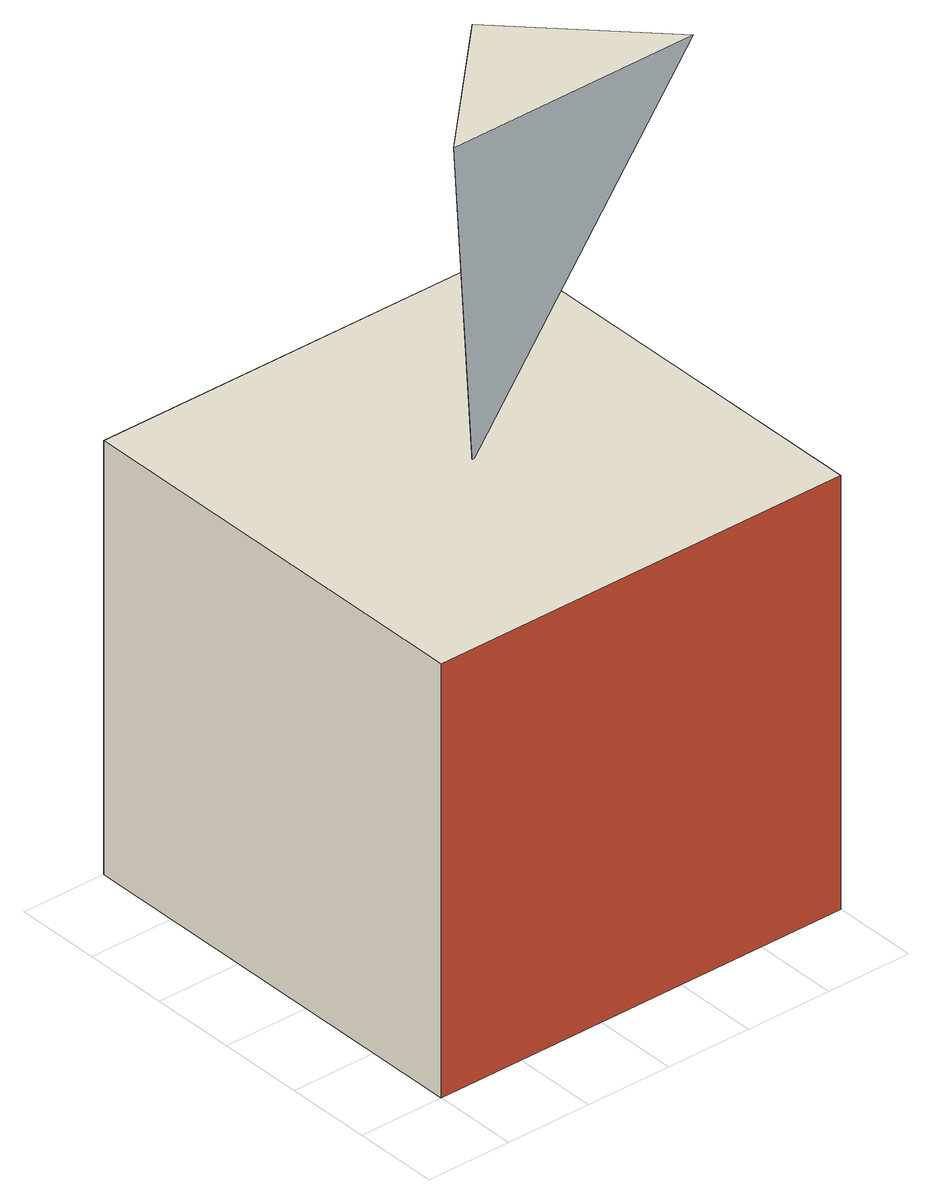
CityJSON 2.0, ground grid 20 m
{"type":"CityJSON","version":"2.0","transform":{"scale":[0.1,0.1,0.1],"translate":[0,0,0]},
"CityObjects":{
"object1":{"type":"GenericCityObject","geometry":[{"type":"Solid","lod":"1","boundaries":[[[[0,1,2,3]],[[4,5,6,7]],[[0,3,5,4]],[[3,2,6,5]],[[2,1,7,6]],[[1,0,4,7]]],[[[8,9,10]],[[8,10,11]],[[10,9,11]],[[9,8,11]]]],"semantics":{"surfaces":[{"type":"GroundSurface"},{"type":"WallSurface","on_footprint_edge":false},{"type":"RoofSurface"},{"type":"WallSurface","on_footprint_edge":true}],"values":[[0,1,2,null,2,3],[1,null,0,0]]}}]}
},
"vertices":[
[0,0,0],[0,1000,0],[1000,1000,0],[1000,0,0],[0,0,1000],[1000,0,1000],[1000,1000,1000],[0,1000,1000],[200,200,2000],[500,500,2000],[800,200,2000],[500,500,990]
]}
